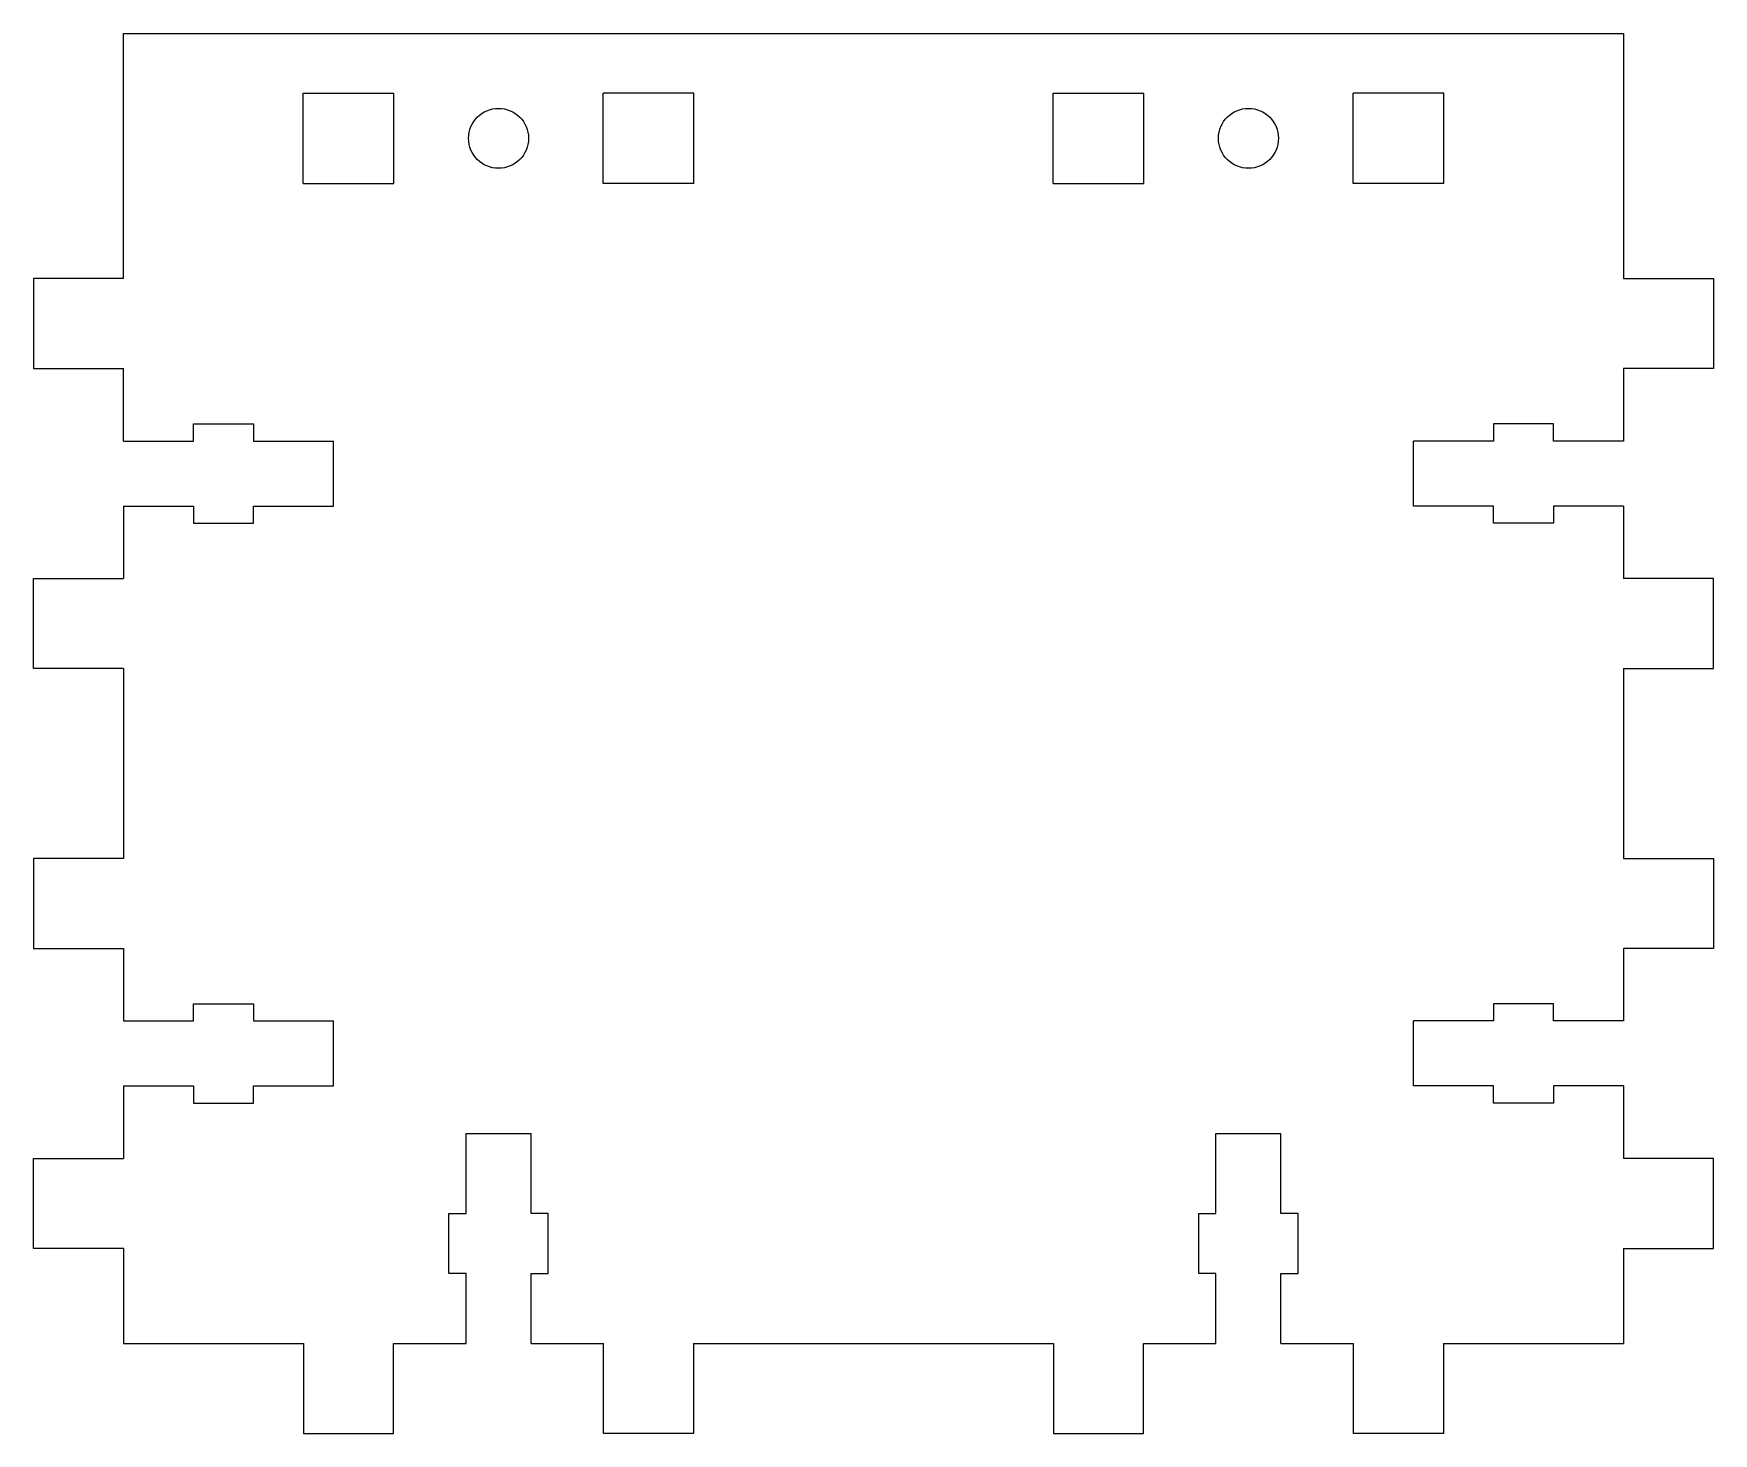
# Model space of a CAD drawing. Header units: millimetres. Extents: x -84 to 84, y -9 to 131.
import ezdxf

# ---------------------------------------------------------------- set-up
doc = ezdxf.new("R2010")
doc.units = ezdxf.units.MM

msp = doc.modelspace()

# ---------------------------------------------------------------- linework, layer by layer
at = {"color": 7, "linetype": 'Continuous', "lineweight": 25}
for p, q in [((-75, 131), (75, 131)), ((-75, 106.5), (-75, 131)), ((75, 131), (75, 106.5)), ((-57.025, 116), (-57.025, 125.05)), ((-57.025, 125.05), (-47.975, 125.05)), ((-47.975, 116), (-47.975, 125.05)), ((-27.025, 116), (-27.025, 125.05)), ((-17.975, 125.05), (-27.025, 125.05)), ((-17.975, 116), (-17.975, 125.05)), ((17.975, 116), (17.975, 125.05)), ((17.975, 125.05), (27.025, 125.05)), ((27.025, 116), (27.025, 125.05)), ((47.975, 116), (47.975, 125.05)), ((57.025, 125.05), (47.975, 125.05)), ((57.025, 116), (57.025, 125.05)), ((-57.025, 116), (-47.975, 116)), ((-17.975, 116), (-27.025, 116)), ((17.975, 116), (27.025, 116)), ((57.025, 116), (47.975, 116)), ((-75, 106.5), (-84, 106.5)), ((-84, 106.5), (-84, 97.5)), ((75, 106.5), (84, 106.5)), ((84, 106.5), (84, 97.5)), ((-84, 97.5), (-75, 97.5)), ((-75, 90.25), (-75, 97.5)), ((75, 97.5), (75, 90.25)), ((84, 97.5), (75, 97.5)), ((-68, 90.25), (-68, 91.975)), ((-68, 91.975), (-62, 91.975)), ((-62, 91.975), (-62, 90.25)), ((62, 91.975), (62, 90.25)), ((68, 91.975), (62, 91.975)), ((68, 90.25), (68, 91.975)), ((-75, 90.25), (-68, 90.25)), ((-62, 90.25), (-54, 90.25)), ((-54, 83.75), (-54, 90.25)), ((54, 83.75), (54, 90.25)), ((62, 90.25), (54, 90.25)), ((75, 90.25), (68, 90.25)), ((-75, 83.75), (-68, 83.75)), ((-75, 83.75), (-75, 76.5)), ((-68, 83.75), (-68, 82.025)), ((-62, 83.75), (-54, 83.75)), ((-62, 82.025), (-62, 83.75)), ((62, 83.75), (54, 83.75)), ((62, 82.025), (62, 83.75)), ((75, 83.75), (68, 83.75)), ((68, 83.75), (68, 82.025)), ((75, 83.75), (75, 76.5)), ((-68, 82.025), (-62, 82.025)), ((68, 82.025), (62, 82.025)), ((-84, 76.5), (-75, 76.5)), ((-84, 67.5), (-84, 76.5)), ((84, 76.5), (75, 76.5)), ((84, 67.5), (84, 76.5)), ((-75, 67.5), (-84, 67.5)), ((-75, 67.5), (-75, 48.5)), ((75, 67.5), (75, 48.5)), ((75, 67.5), (84, 67.5)), ((-75, 48.5), (-84, 48.5)), ((-84, 48.5), (-84, 39.5)), ((75, 48.5), (84, 48.5)), ((84, 48.5), (84, 39.5)), ((-84, 39.5), (-75, 39.5)), ((-75, 39.5), (-75, 32.25)), ((75, 39.5), (75, 32.25)), ((84, 39.5), (75, 39.5)), ((-68, 32.25), (-68, 33.975)), ((-68, 33.975), (-62, 33.975)), ((-62, 33.975), (-62, 32.25)), ((62, 33.975), (62, 32.25)), ((68, 33.975), (62, 33.975)), ((68, 32.25), (68, 33.975)), ((-75, 32.25), (-68, 32.25)), ((-62, 32.25), (-54, 32.25)), ((-54, 25.75), (-54, 32.25)), ((54, 25.75), (54, 32.25)), ((62, 32.25), (54, 32.25)), ((75, 32.25), (68, 32.25)), ((-75, 25.75), (-68, 25.75)), ((-75, 25.75), (-75, 18.5)), ((-68, 25.75), (-68, 24.025)), ((-62, 25.75), (-54, 25.75)), ((-62, 24.025), (-62, 25.75)), ((62, 25.75), (54, 25.75)), ((62, 24.025), (62, 25.75)), ((75, 25.75), (68, 25.75)), ((68, 25.75), (68, 24.025)), ((75, 25.75), (75, 18.5)), ((-68, 24.025), (-62, 24.025)), ((68, 24.025), (62, 24.025)), ((-40.75, 13), (-40.75, 21)), ((-40.75, 21), (-34.25, 21)), ((-34.25, 13), (-34.25, 21)), ((34.25, 13), (34.25, 21)), ((34.25, 21), (40.75, 21)), ((40.75, 13), (40.75, 21)), ((-84, 18.5), (-75, 18.5)), ((-84, 9.5), (-84, 18.5)), ((84, 18.5), (75, 18.5)), ((84, 9.5), (84, 18.5)), ((-42.475, 7), (-42.475, 13)), ((-42.475, 13), (-40.75, 13)), ((-32.525, 13), (-34.25, 13)), ((-32.525, 7), (-32.525, 13)), ((32.525, 7), (32.525, 13)), ((32.525, 13), (34.25, 13)), ((42.475, 13), (40.75, 13)), ((42.475, 7), (42.475, 13)), ((-75, 9.5), (-84, 9.5)), ((-75, 9.5), (-75, 0)), ((75, 9.5), (75, 0)), ((75, 9.5), (84, 9.5)), ((-40.75, 7), (-42.475, 7)), ((-40.75, 0), (-40.75, 7)), ((-34.25, 7), (-32.525, 7)), ((-34.25, 0), (-34.25, 7)), ((34.25, 7), (32.525, 7)), ((34.25, 0), (34.25, 7)), ((40.75, 7), (42.475, 7)), ((40.75, 0), (40.75, 7)), ((-75, 0), (-57, 0)), ((-57, 0), (-57, -9)), ((-48, -9), (-48, 0)), ((-48, 0), (-40.75, 0)), ((-34.25, 0), (-27, 0)), ((-27, -9), (-27, 0)), ((-18, 0), (-18, -9)), ((-18, 0), (18, 0)), ((18, 0), (18, -9)), ((27, -9), (27, 0)), ((27, 0), (34.25, 0)), ((40.75, 0), (48, 0)), ((48, -9), (48, 0)), ((57, 0), (57, -9)), ((57, 0), (75, 0)), ((-57, -9), (-48, -9)), ((-18, -9), (-27, -9)), ((18, -9), (27, -9)), ((57, -9), (48, -9))]:
    msp.add_line(p, q, dxfattribs=at)
for centre in [(-37.5, 120.525), (37.5, 120.525)]:
    msp.add_circle(centre, 3, dxfattribs=at)

doc.saveas('drawing.dxf')
